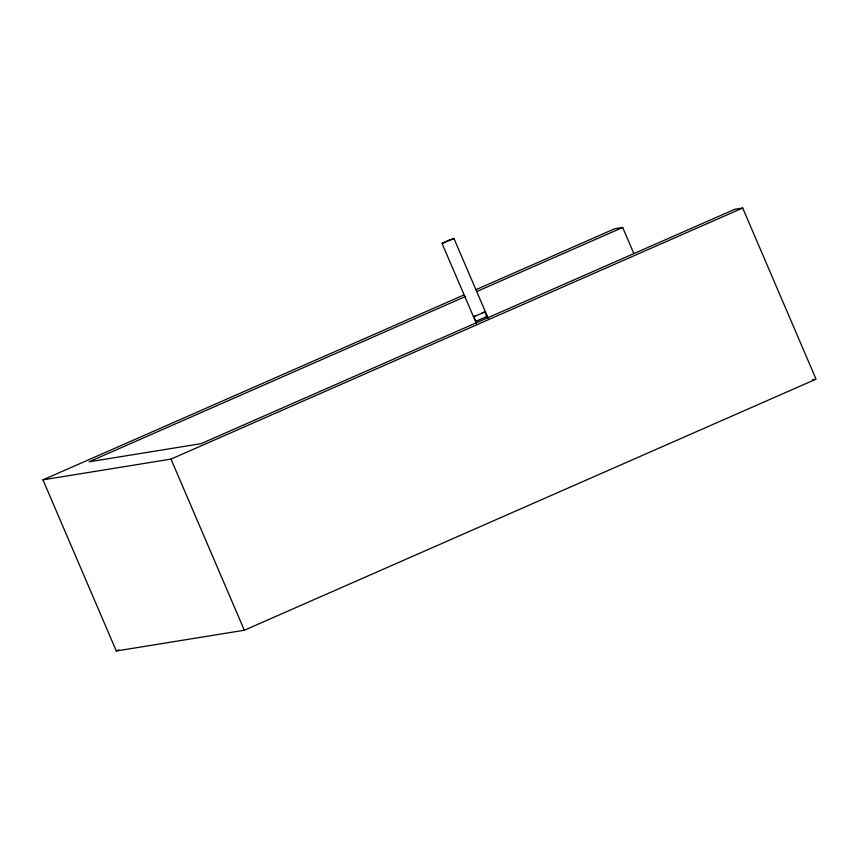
<?xml version="1.0" encoding="UTF-8"?>
<svg xmlns="http://www.w3.org/2000/svg" width="859" height="859" viewBox="0 0 859 859"><rect width="100%" height="100%" fill="white"/><g stroke="black" fill="none" stroke-linecap="round" stroke-linejoin="round"><path stroke-width="1.29" d="M488.427 318.829L453.917 238.415L452.961 238.985M473.513 316.52L475.822 320.976M486.86 316.456L484.659 311.624M487.171 316.241L486.205 316.81M443.04 242.861L442.052 243.451L476.552 323.864M484.229 312.128L485.002 311.731M443.008 242.872L448.323 240.456M452.994 238.974L442.202 243.473M483.241 312.622L484.326 312.096M486.237 316.799L478.152 320.353M481.985 313.213L483.316 312.59M482.028 313.191L476.079 315.715M465.653 296.419L89.068 461.809L201.092 443.663L734.703 209.317L742.702 208.018L816.05 379.152L244.332 630.238L116.298 650.982L42.95 479.848L463.763 295.034M476.036 289.644L614.668 228.762L622.668 227.463L633.749 253.319M476.702 291.566L622.668 227.463M42.95 479.848L170.984 459.103L742.702 208.018M116.298 650.982L118.757 649.898M448.323 240.456L453.949 238.394M474.898 316.166L476.144 315.683M478.162 320.343L476.133 321.083M474.028 316.466L474.995 316.123M473.513 316.606L474.125 316.423M476.154 321.073L475.51 321.191M812.625 379.71L814.912 379.345M170.984 459.103L244.332 630.238"/></g></svg>
